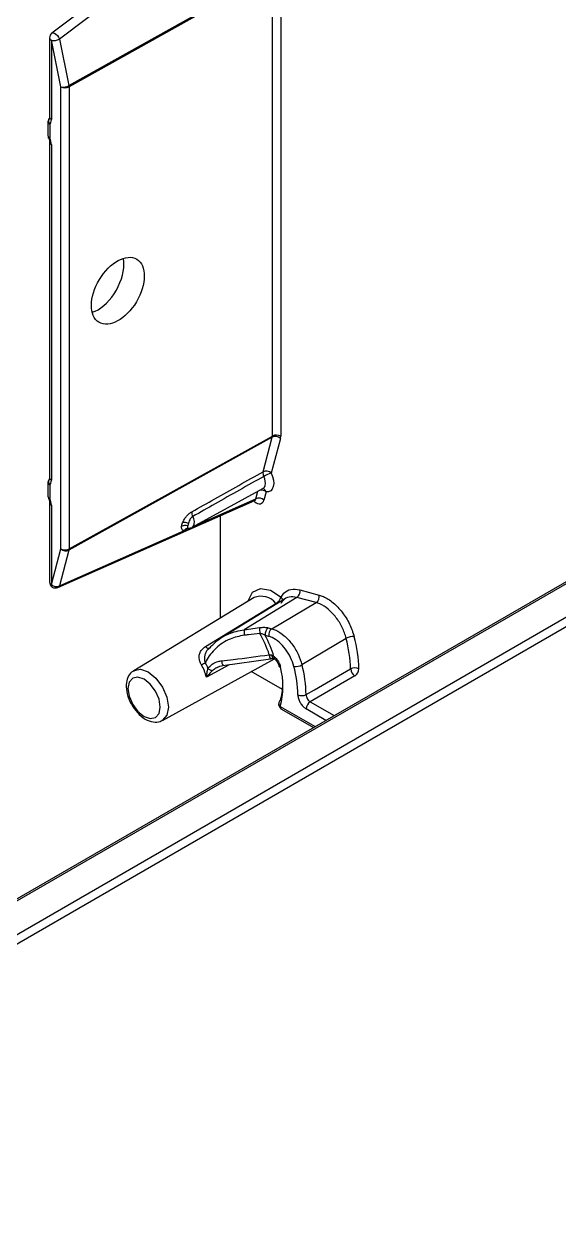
# Model space of a CAD drawing. Extents: x 0 to 7.06, y -4.75 to 0.
# Drawn here: x 4.474 to 5.384, y -3.084 to -1.043 of the extents above; entities that cross this region are included whole.
import ezdxf

# ---------------------------------------------------------------- set-up
doc = ezdxf.new("R2010")
doc.units = 0
doc.header["$LTSCALE"] = 0.5
doc.header["$MEASUREMENT"] = 0
for name, color, linetype in [('Dimension', 10, 'CONTINUOUS'), ('End Cap', 92, 'CONTINUOUS'), ('Housing', 150, 'CONTINUOUS')]:
    doc.layers.add(name, color=color, linetype=linetype)

msp = doc.modelspace()

# ---------------------------------------------------------------- linework, layer by layer
at = {"layer": 'Dimension', "transparency": 16777216}
msp.add_open_spline([(2.2408, -1.14), (3.5667, -1.4052), (3.6992, -2.0681), (3.9644, -3.3939), (4.097, -4.0569), (5.4228, -4.322)], degree=3, knots=[0, 0, 0, 0, 1, 1, 2, 2, 2, 2], dxfattribs=at)
at = {"layer": 'End Cap', "linetype": 'Continuous', "lineweight": 25, "transparency": 16777216}
for p, q in [((4.8568, -0.8063), (4.5219, -1.0586)), ((4.7381, -0.9152), (4.5346, -1.0685)), ((4.5508, -1.1476), (4.8964, -0.9541)), ((4.8967, -0.9563), (4.5511, -1.1499)), ((4.8967, -1.7428), (4.8967, -0.9563)), ((4.9107, -0.9564), (4.9107, -1.7428)), ((4.5179, -1.0666), (4.5179, -1.2012)), ((4.5371, -1.1498), (4.5209, -1.0707)), ((4.5209, -1.0707), (4.5209, -1.2053)), ((4.5346, -1.0685), (4.5508, -1.1476)), ((4.5371, -1.9344), (4.5371, -1.1498)), ((4.5511, -1.1499), (4.5511, -1.9345)), ((4.5151, -1.2094), (4.5151, -1.2322)), ((4.518, -1.2135), (4.518, -1.2363)), ((4.5179, -1.2437), (4.5179, -1.8136)), ((4.5209, -1.2478), (4.5209, -1.8177)), ((4.8964, -1.7447), (4.5508, -1.9365)), ((4.5511, -1.9345), (4.8967, -1.7428)), ((4.8807, -1.8034), (4.8964, -1.7447)), ((4.9102, -1.7468), (4.8945, -1.8055)), ((4.5151, -1.8219), (4.5151, -1.8446)), ((4.518, -1.8259), (4.518, -1.8487)), ((4.7604, -1.8977), (4.8805, -1.8317)), ((4.8684, -1.8494), (4.8718, -1.8365)), ((4.8805, -1.8317), (4.8805, -1.8317)), ((4.5179, -1.8561), (4.5179, -1.9908)), ((4.532, -1.9999), (4.8667, -1.852)), ((4.7656, -1.8948), (4.8684, -1.8494)), ((4.8858, -1.8377), (4.8822, -1.8515)), ((4.5209, -1.8602), (4.5209, -1.9949)), ((4.8083, -2.0518), (4.8083, -1.8778)), ((4.5346, -1.9969), (4.7471, -1.903)), ((4.755, -1.8995), (4.7517, -1.9011)), ((4.7524, -1.8992), (4.7526, -1.8992)), ((4.755, -1.8995), (4.7561, -1.899)), ((4.7559, -1.8991), (4.755, -1.8995)), ((4.5209, -1.9949), (4.5371, -1.9344)), ((4.5508, -1.9365), (4.5346, -1.9969)), ((4.8653, -2.0172), (4.6608, -2.1412)), ((4.9186, -2.0188), (4.8116, -2.0843)), ((4.9381, -2.0168), (4.8485, -2.0717)), ((4.9709, -2.0256), (4.9381, -2.0168)), ((4.9432, -2.0039), (4.976, -2.0127)), ((4.7826, -2.1004), (4.9025, -2.027)), ((4.8956, -2.07), (4.9709, -2.0256)), ((4.9037, -2.0279), (4.9025, -2.027)), ((4.8485, -2.0717), (4.8747, -2.068)), ((4.8905, -2.0829), (4.8845, -2.0813)), ((4.8896, -2.0684), (4.8956, -2.07)), ((4.7876, -2.1044), (4.7913, -2.101)), ((5.022, -2.0863), (4.9468, -2.1313)), ((4.7095, -2.2256), (4.9, -2.121)), ((4.8125, -2.1325), (4.8933, -2.121)), ((4.8913, -2.1141), (4.8951, -2.1145)), ((4.8231, -2.131), (4.7844, -2.152)), ((4.9137, -2.1732), (4.8607, -2.1426)), ((4.91, -2.202), (4.9691, -2.2362)), ((4.9608, -2.194), (5.0015, -2.2175)), ((4.9121, -2.2066), (4.9662, -2.2379)), ((4.9875, -2.2256), (4.9539, -2.2062))]:
    msp.add_line(p, q, dxfattribs=at)
at = {"layer": 'End Cap', "linetype": 'Continuous', "lineweight": 25, "transparency": 16777216, "flags": 128}
for points in [[(4.5219, -1.0586), (4.5219, -1.0586), (4.5237, -1.0581), (4.5261, -1.0586), (4.5287, -1.0602), (4.5312, -1.0625), (4.5332, -1.0655), (4.5346, -1.0685)], [(4.518, -1.2363), (4.517, -1.2366), (4.5164, -1.2366), (4.5161, -1.2366), (4.516, -1.2365)], [(4.8805, -1.8317), (4.8813, -1.8312), (4.8831, -1.8293), (4.8842, -1.8265), (4.8847, -1.8231), (4.8845, -1.8193), (4.8835, -1.8153), (4.8819, -1.8112)], [(4.8945, -1.8055), (4.8969, -1.8117), (4.8984, -1.8178), (4.8987, -1.8235), (4.898, -1.8286), (4.8963, -1.8327), (4.8936, -1.8357), (4.89, -1.8374), (4.8858, -1.8377)], [(4.518, -1.8487), (4.517, -1.849), (4.5164, -1.849), (4.5161, -1.849), (4.516, -1.8489)], [(4.762, -1.8964), (4.7608, -1.8974), (4.7604, -1.8977)], [(4.7526, -1.8992), (4.7529, -1.8992), (4.7539, -1.8992)], [(4.5346, -1.9969), (4.5332, -1.9991), (4.532, -1.9999)], [(4.8554, -2.0233), (4.8555, -2.0227), (4.8629, -2.008), (4.8762, -2.0016), (4.8932, -2.0044), (4.9113, -2.0162)], [(4.7826, -2.1004), (4.7839, -2.1015), (4.7852, -2.1023), (4.7865, -2.1028), (4.7877, -2.103), (4.7889, -2.1029), (4.7899, -2.1026), (4.79, -2.1025)], [(4.8951, -2.1145), (4.8955, -2.1163), (4.896, -2.1178), (4.8967, -2.1191), (4.8974, -2.12), (4.8982, -2.1205), (4.8989, -2.1206)], [(4.6608, -2.1412), (4.6611, -2.141), (4.6616, -2.1407)], [(4.6616, -2.1407), (4.6723, -2.1388), (4.6855, -2.1434), (4.6986, -2.1541), (4.7098, -2.1691), (4.7173, -2.1864), (4.7199, -2.2031), (4.7173, -2.2168), (4.7098, -2.2254), (4.7095, -2.2256)], [(4.9538, -2.1819), (4.9682, -2.1736), (5.0295, -2.1382)], [(4.7059, -2.203), (4.7038, -2.1897), (4.6979, -2.176), (4.689, -2.1641), (4.6785, -2.1556), (4.668, -2.152), (4.6592, -2.1537), (4.6532, -2.1605), (4.6511, -2.1714), (4.6532, -2.1847), (4.6592, -2.1984), (4.668, -2.2104), (4.6785, -2.2188), (4.689, -2.2225), (4.6979, -2.2207), (4.7038, -2.2139), (4.7059, -2.203)], [(5.0366, -2.1502), (4.9986, -2.1722), (4.9608, -2.194)]]:
    msp.add_lwpolyline(points, dxfattribs=at)
at = {"layer": 'End Cap', "linetype": 'Continuous', "lineweight": 25, "transparency": 16777216}
for centre, radius, start, end in [((4.5279, -1.0666), 0.01, 127.0025, 180), ((4.5229, -1.0662), 0.00494, 185.0787, 246.2415), ((4.5247, -1.0503), 0.0208, 259.3789, 298.6168), ((4.5409, -1.1294), 0.0208, 259.3789, 298.6168), ((4.5441, -1.1361), 0.0154, 242.6565, 296.7662), ((4.5396, -1.15), 0.0115, 0.4611, 11.7501), ((4.5251, -1.2094), 0.01, 133.488, 180), ((4.5246, -1.208), 0.00864, 138.0705, 220.0402), ((4.5229, -1.2008), 0.00494, 185.0787, 246.2415), ((4.5201, -1.2089), 0.00505, 185.8452, 245.4749), ((4.5251, -1.2322), 0.01, 180, 205.4301), ((4.5201, -1.2317), 0.00505, 185.8452, 245.4749), ((4.523, -1.2432), 0.00507, 186.778, 245.475), ((4.9017, -1.7563), 0.0128, 48.4612, 114.6557), ((4.9036, -1.7565), 0.0154, 62.6565, 116.7662), ((4.5251, -1.8219), 0.01, 133.488, 180), ((4.5246, -1.8204), 0.00864, 138.0705, 220.0402), ((4.5229, -1.8132), 0.00494, 185.0787, 246.2415), ((4.8926, -1.8056), 0.0121, 169.8507, 207.6978), ((4.886, -1.815), 0.0128, 48.4612, 114.6557), ((4.9173, -1.8729), 0.0712, 108.7524, 119.8871), ((4.5201, -1.8213), 0.00505, 185.8452, 245.4749), ((4.8771, -1.8478), 0.0134, 49.4204, 97.5496), ((4.8783, -1.8393), 0.0077, 12.4364, 75.4223), ((4.5251, -1.8446), 0.01, 180, 205.4301), ((4.5201, -1.8441), 0.00505, 185.8452, 245.4749), ((4.5227, -1.8558), 0.00481, 184.3577, 247.1679), ((4.8737, -1.861), 0.0128, 48.4612, 114.6557), ((4.7719, -1.8733), 0.0124, 170.2079, 209.5006), ((4.7484, -1.9065), 0.0119, 69.1999, 121.4209), ((4.7479, -1.9023), 0.0127, 62.5617, 108.5544), ((4.7482, -1.8885), 0.0159, 330.3649, 35.2071), ((4.7536, -1.9065), 0.00735, 98.0853, 151.7024), ((4.7559, -1.9023), 0.00431, 133.58, 164.5104), ((4.5441, -1.9208), 0.0154, 242.6565, 296.7662), ((4.5455, -1.9249), 0.0128, 228.4612, 294.6557), ((4.5433, -1.9346), 0.00777, 345.6882, 0.3958), ((4.5279, -1.9908), 0.01, 180, 293.8443), ((4.5227, -1.9904), 0.0048, 184.1293, 247.1908), ((4.5293, -1.9853), 0.0128, 228.4612, 294.6557), ((4.8774, -2.0468), 0.032, 38.3576, 112.2846), ((4.8916, -2.0092), 0.0209, 301.3632, 340.4394), ((4.9047, -2.0224), 0.00904, 3.4828, 43.4053), ((4.9307, -2.0064), 0.0128, 305.3402, 11.5416), ((4.9635, -2.0152), 0.0128, 305.3402, 11.5416), ((4.8802, -2.0755), 0.0319, 173.2052, 190.0358), ((4.9127, -2.0707), 0.0381, 175.9223, 190.8794), ((4.6877, -2.1824), 0.2147, 18.5402, 29.1438), ((4.897, -2.0788), 0.0128, 125.3402, 191.5416), ((4.6868, -2.1835), 0.2225, 17.3244, 27.3477), ((4.903, -2.0804), 0.0128, 125.3402, 191.5416), ((5.0334, -2.1068), 0.0235, 84.5741, 119.0064), ((4.7969, -2.1457), 0.2327, 1.8279, 14.7772), ((4.7989, -2.1459), 0.2448, 1.8279, 14.7772), ((4.903, -2.1146), 0.0117, 177.9919, 213.4944), ((4.9028, -2.1184), 0.00376, 162.353, 225.8556), ((5.2845, -3.0136), 1.0181, 119.5454, 119.9575), ((4.7053, -2.1721), 0.0816, 14.2785, 29.8619), ((4.7034, -2.1729), 0.091, 23.2353, 29.6602), ((4.8024, -2.12), 0.0229, 227.9021, 249.5007), ((4.8228, -2.1253), 0.0125, 176.3108, 215.3715), ((4.9106, -2.1322), 0.00309, 199.9275, 266.449), ((4.7795, -2.1679), 0.1349, 345.3307, 13.9749), ((4.9357, -2.1112), 0.023, 263.6451, 298.943), ((4.7241, -2.1873), 0.2157, 1.398, 14.2857), ((4.7263, -2.1875), 0.2276, 1.398, 14.2857), ((5.0367, -2.1523), 0.0158, 64.3512, 116.9933), ((5.0454, -2.137), 0.0159, 184.5136, 236.4323), ((5.0282, -2.1374), 0.0154, 303.2297, 357.3477), ((4.8139, -2.1636), 0.1003, 343.6652, 359.7057), ((4.9467, -2.1679), 0.0157, 243.8235, 296.9235), ((4.9171, -2.198), 0.01, 162.9877, 240.0027), ((4.9142, -2.1966), 0.00686, 166.7259, 232.4158), ((4.913, -2.1969), 0.00583, 119.5455, 161.8654), ((4.9147, -2.2027), 0.0048, 172.814, 235.8738), ((4.9693, -2.2069), 0.0154, 123.2297, 177.3477)]:
    msp.add_arc(centre, radius, start, end, dxfattribs=at)
for centre, major_axis, ratio, start_param, end_param in [((4.5067, -1.1972), (-0.01, 0.0173), 0.577517, 3.279234, 3.927126), ((4.5067, -1.2397), (-0.01, 0.0173), 0.577247, 3.926893, 4.574785), ((4.6008, -1.4768), (0.0304, 0.0546), 0.567218, 5.489279, 5.698014), ((4.6008, -1.4768), (0.0304, 0.0546), 0.567218, 3.675008, 5.489279), ((4.8895, -1.7387), (-0.00515, 0.00857), 0.585936, 3.654664, 3.916423), ((4.8965, -1.7347), (-0.01, 0.0173), 0.577358, 3.665143, 3.926902), ((4.5067, -1.8096), (-0.01, 0.0173), 0.577517, 3.279234, 3.927126), ((4.5067, -1.8521), (-0.01, 0.0173), 0.577247, 3.926893, 4.574785), ((4.8685, -1.8393), (-0.0099, 0.0175), 0.578664, 2.193792, 3.672716), ((4.8614, -1.8434), (-0.00564, 0.0084), 0.495215, 3.053912, 3.642998)]:
    msp.add_ellipse(centre, major_axis=major_axis, ratio=ratio, start_param=start_param, end_param=end_param, dxfattribs=at)
msp.add_ellipse((4.6339, -1.496), major_axis=(0.0321, 0.0536), ratio=0.587369, dxfattribs=at)
for points, knots in [([(4.5179, -1.2012), (4.5179, -1.2016), (4.5179, -1.2025), (4.5178, -1.2026), (4.5178, -1.2027)], [0, 0, 0, 0, 0.416279, 1, 1, 1, 1]), ([(4.516, -1.2365), (4.5163, -1.2372), (4.5172, -1.2391), (4.5178, -1.2417), (4.5179, -1.2432), (4.5179, -1.2437)], [0, 0, 0, 0, 0.2534459, 0.6936273, 1, 1, 1, 1]), ([(4.5179, -1.8136), (4.5179, -1.814), (4.5179, -1.8149), (4.5178, -1.8151), (4.5178, -1.8151)], [0, 0, 0, 0, 0.416279, 1, 1, 1, 1]), ([(4.7597, -1.8712), (4.7727, -1.864), (4.813, -1.8414), (4.8533, -1.8188), (4.8807, -1.8034)], [0, 0, 0, 0, 0.32048, 1, 1, 1, 1]), ([(4.8819, -1.8112), (4.8543, -1.8267), (4.8141, -1.8495), (4.7738, -1.8722), (4.7612, -1.8794)], [0, 0, 0, 0, 0.685066, 1, 1, 1, 1]), ([(4.516, -1.8489), (4.5163, -1.8496), (4.5172, -1.8515), (4.5178, -1.8542), (4.5179, -1.8556), (4.5179, -1.8561)], [0, 0, 0, 0, 0.253446, 0.693627, 1, 1, 1, 1]), ([(4.8667, -1.852), (4.8673, -1.8519), (4.868, -1.8518), (4.8677, -1.8518), (4.8677, -1.8517)], [0, 0, 0, 0, 0.954956, 1, 1, 1, 1]), ([(4.7439, -1.8902), (4.7448, -1.888), (4.7465, -1.8843), (4.7507, -1.8787), (4.7551, -1.8742), (4.7582, -1.8722), (4.7597, -1.8712)], [0, 0, 0, 0, 0.310969, 0.541919, 0.773679, 1, 1, 1, 1]), ([(4.7471, -1.903), (4.7463, -1.903), (4.7445, -1.9031), (4.7427, -1.9016), (4.742, -1.8992), (4.7421, -1.8972), (4.7422, -1.8964)], [0, 0, 0, 0, 0.217083, 0.498262, 0.801494, 1, 1, 1, 1]), ([(4.7526, -1.8954), (4.7525, -1.8959), (4.7521, -1.8971), (4.7521, -1.8984), (4.7525, -1.8991), (4.7531, -1.8991), (4.7532, -1.8991)], [0, 0, 0, 0, 0.266766, 0.632161, 0.93714, 1, 1, 1, 1]), ([(4.7532, -1.8991), (4.7537, -1.8992), (4.7551, -1.8993), (4.7574, -1.8989), (4.76, -1.8979), (4.7614, -1.8967), (4.7622, -1.8962)], [0, 0, 0, 0, 0.146157, 0.426112, 0.711576, 1, 1, 1, 1]), ([(4.7612, -1.8794), (4.7605, -1.8798), (4.7598, -1.8803), (4.7583, -1.8817), (4.7567, -1.8835), (4.7548, -1.8871), (4.7542, -1.8895), (4.7538, -1.8909)], [0, 0, 0, 0, 0.1714642, 0.2025329, 0.4156005, 0.6440289, 1, 1, 1, 1]), ([(4.7517, -1.9011), (4.7514, -1.9013), (4.7498, -1.9021), (4.7484, -1.9026), (4.7471, -1.903)], [0, 0, 0, 0, 0.187137, 1, 1, 1, 1]), ([(4.9381, -2.0168), (4.9336, -2.0162), (4.9247, -2.0149), (4.9156, -2.0199), (4.912, -2.0254), (4.9107, -2.0273)], [0, 0, 0, 0, 0.389363, 0.778722, 1, 1, 1, 1]), ([(4.9113, -2.0162), (4.9128, -2.0138), (4.917, -2.0075), (4.9275, -2.0017), (4.938, -2.0031), (4.9432, -2.0039)], [0, 0, 0, 0, 0.2212786, 0.6106401, 1, 1, 1, 1]), ([(4.976, -2.0127), (4.9784, -2.0134), (4.9862, -2.016), (5.0001, -2.025), (5.0156, -2.0414), (5.0285, -2.0618), (5.0332, -2.0762), (5.0356, -2.0834)], [0, 0, 0, 0, 0.099046, 0.32426, 0.549485, 0.774743, 1, 1, 1, 1]), ([(5.022, -2.0863), (5.02, -2.0801), (5.016, -2.0677), (5.0049, -2.0502), (4.9916, -2.0362), (4.9797, -2.0284), (4.973, -2.0263), (4.9709, -2.0256)], [0, 0, 0, 0, 0.22526, 0.450516, 0.675737, 0.900952, 1, 1, 1, 1]), ([(4.8487, -2.081), (4.8405, -2.0827), (4.8229, -2.0864), (4.8002, -2.1019), (4.7872, -2.1175), (4.783, -2.1268), (4.7825, -2.1279)], [0, 0, 0, 0, 0.297986, 0.638508, 0.95717, 1, 1, 1, 1]), ([(4.7913, -2.101), (4.793, -2.0993), (4.8019, -2.0901), (4.8204, -2.0773), (4.8395, -2.0735), (4.8485, -2.0717)], [0, 0, 0, 0, 0.108712, 0.583468, 1, 1, 1, 1]), ([(4.8753, -2.0778), (4.8687, -2.0787), (4.8599, -2.0798), (4.851, -2.0808), (4.8487, -2.081)], [0, 0, 0, 0, 0.738175, 1, 1, 1, 1]), ([(4.8747, -2.068), (4.8776, -2.0677), (4.8832, -2.0671), (4.8875, -2.068), (4.8896, -2.0684)], [0, 0, 0, 0, 0.521656, 1, 1, 1, 1]), ([(4.8845, -2.0813), (4.8832, -2.0806), (4.8805, -2.079), (4.877, -2.0783), (4.8753, -2.0778)], [0, 0, 0, 0, 0.483131, 1, 1, 1, 1]), ([(4.8956, -2.07), (4.8978, -2.0707), (4.9047, -2.073), (4.9167, -2.081), (4.9299, -2.0952), (4.9409, -2.1128), (4.9448, -2.1251), (4.9468, -2.1313)], [0, 0, 0, 0, 0.1067715, 0.3300532, 0.5533492, 0.7766778, 1, 1, 1, 1]), ([(4.7761, -2.1315), (4.7758, -2.1309), (4.7744, -2.1284), (4.7725, -2.1233), (4.7717, -2.1164), (4.7733, -2.1099), (4.777, -2.1044), (4.7808, -2.1017), (4.7826, -2.1004)], [0, 0, 0, 0, 0.048152, 0.203446, 0.388858, 0.590308, 0.807186, 1, 1, 1, 1]), ([(4.9332, -2.1341), (4.9315, -2.1289), (4.9283, -2.1186), (4.9191, -2.104), (4.9081, -2.0921), (4.8981, -2.0854), (4.8923, -2.0835), (4.8905, -2.0829)], [0, 0, 0, 0, 0.223325, 0.446652, 0.669945, 0.893226, 1, 1, 1, 1]), ([(4.7825, -2.1279), (4.7821, -2.1256), (4.7814, -2.1213), (4.7818, -2.1151), (4.7837, -2.1096), (4.7858, -2.106), (4.7874, -2.1045), (4.7876, -2.1044)], [0, 0, 0, 0, 0.260619, 0.48969, 0.728472, 0.981063, 1, 1, 1, 1]), ([(4.8103, -2.1245), (4.8168, -2.1237), (4.8439, -2.1207), (4.8709, -2.117), (4.8913, -2.1141)], [0, 0, 0, 0, 0.243506, 1, 1, 1, 1]), ([(4.8921, -2.1212), (4.8932, -2.121), (4.8955, -2.1207), (4.8977, -2.1207), (4.8988, -2.1207)], [0, 0, 0, 0, 0.443253, 1, 1, 1, 1]), ([(4.8951, -2.1145), (4.8957, -2.1146), (4.8973, -2.1151), (4.8985, -2.1164), (4.8993, -2.1173)], [0, 0, 0, 0, 0.347193, 1, 1, 1, 1]), ([(4.8988, -2.1207), (4.899, -2.1207), (4.8995, -2.1206), (4.8996, -2.1207), (4.9, -2.121), (4.9002, -2.1211)], [0, 0, 0, 0, 0.161611, 0.594317, 1, 1, 1, 1]), ([(4.8993, -2.1173), (4.8997, -2.1177), (4.9018, -2.1193), (4.9051, -2.1232), (4.9086, -2.1291), (4.9098, -2.1332), (4.9104, -2.1353)], [0, 0, 0, 0, 0.094801, 0.396502, 0.698252, 1, 1, 1, 1]), ([(4.9002, -2.1211), (4.9005, -2.1214), (4.9016, -2.1222), (4.9036, -2.1246), (4.9058, -2.1279), (4.9072, -2.1311), (4.9075, -2.1327), (4.9076, -2.1333)], [0, 0, 0, 0, 0.11638, 0.352502, 0.604251, 0.865481, 1, 1, 1, 1]), ([(4.6621, -2.1412), (4.6604, -2.1419), (4.6554, -2.1443), (4.6503, -2.1528), (4.6474, -2.1652), (4.6494, -2.1805), (4.6531, -2.1926), (4.6568, -2.1978), (4.6569, -2.198)], [0, 0, 0, 0, 0.097871, 0.290291, 0.494548, 0.734902, 0.990985, 1, 1, 1, 1]), ([(4.7844, -2.152), (4.7844, -2.152), (4.7847, -2.1495), (4.7853, -2.1444), (4.7864, -2.1395), (4.787, -2.137)], [0, 0, 0, 0, 0.0115073, 0.4869958, 1, 1, 1, 1]), ([(4.7943, -2.1415), (4.7925, -2.1433), (4.7889, -2.1467), (4.7859, -2.1503), (4.7845, -2.152), (4.7844, -2.152)], [0, 0, 0, 0, 0.525619, 0.988217, 1, 1, 1, 1]), ([(4.787, -2.137), (4.7893, -2.1345), (4.7942, -2.1294), (4.8027, -2.1257), (4.8083, -2.1248), (4.8103, -2.1245)], [0, 0, 0, 0, 0.374022, 0.785398, 1, 1, 1, 1]), ([(4.8025, -2.136), (4.8018, -2.1363), (4.7989, -2.1377), (4.7963, -2.1398), (4.7943, -2.1415)], [0, 0, 0, 0, 0.212589, 1, 1, 1, 1]), ([(4.8024, -2.1359), (4.8025, -2.1359), (4.8053, -2.1339), (4.809, -2.1325), (4.8125, -2.1326), (4.8125, -2.1326)], [0, 0, 0, 0, 0.027806, 0.987367, 1, 1, 1, 1]), ([(4.9398, -2.182), (4.9398, -2.1832), (4.94, -2.1862), (4.9417, -2.1916), (4.9449, -2.1976), (4.9491, -2.2029), (4.9523, -2.2051), (4.9539, -2.2062)], [0, 0, 0, 0, 0.130325, 0.347716, 0.565121, 0.782561, 1, 1, 1, 1]), ([(4.9538, -2.1819), (4.9538, -2.1825), (4.9539, -2.184), (4.9547, -2.1868), (4.9563, -2.1898), (4.9584, -2.1924), (4.96, -2.1935), (4.9608, -2.194)], [0, 0, 0, 0, 0.130351, 0.347739, 0.565111, 0.782532, 1, 1, 1, 1]), ([(4.6569, -2.198), (4.6601, -2.203), (4.6667, -2.2134), (4.68, -2.2241), (4.6932, -2.2288), (4.7037, -2.2289), (4.708, -2.2259), (4.7093, -2.225)], [0, 0, 0, 0, 0.240442, 0.493244, 0.726822, 0.924002, 1, 1, 1, 1])]:
    msp.add_open_spline(points, degree=3, knots=knots, dxfattribs=at)
for points in [[(4.7422, -1.8964), (4.7424, -1.8954), (4.7427, -1.8935), (4.7435, -1.8913), (4.7439, -1.8902)], [(4.7538, -1.8909), (4.7536, -1.8918), (4.7532, -1.8934), (4.7528, -1.8947), (4.7526, -1.8954)]]:
    msp.add_open_spline(points, degree=3, dxfattribs=at)
at = {"layer": 'Housing', "transparency": 16777216}
for p, q in [((5.746, -1.7878), (3.8613, -2.8758)), ((5.751, -1.7883), (3.8619, -2.8788)), ((3.8728, -2.9296), (5.8004, -1.8168)), ((5.8075, -1.8291), (3.876, -2.9441))]:
    msp.add_line(p, q, dxfattribs=at)

doc.saveas('drawing.dxf')
